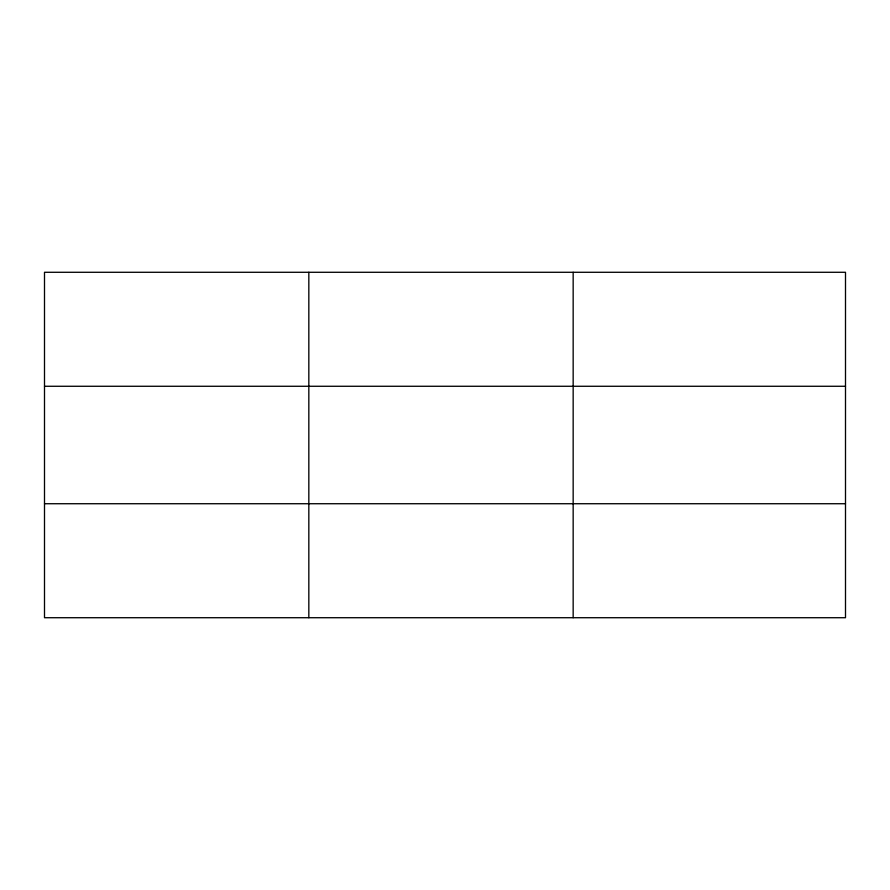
<?xml version="1.0" encoding="UTF-8"?>
<svg xmlns="http://www.w3.org/2000/svg" width="890" height="890" viewBox="0 0 890 890"><rect width="100%" height="100%" fill="white"/><g stroke="black" fill="none" stroke-linecap="round" stroke-linejoin="round"><path stroke-width="1.33" d="M308.83 272.284L308.83 617.716M573.16 272.284L573.16 617.716M845.5 386.271L845.5 272.284L44.5 272.284L44.5 617.716L845.5 617.716L845.5 386.271L44.5 386.271M44.5 503.729L845.5 503.729"/></g></svg>
